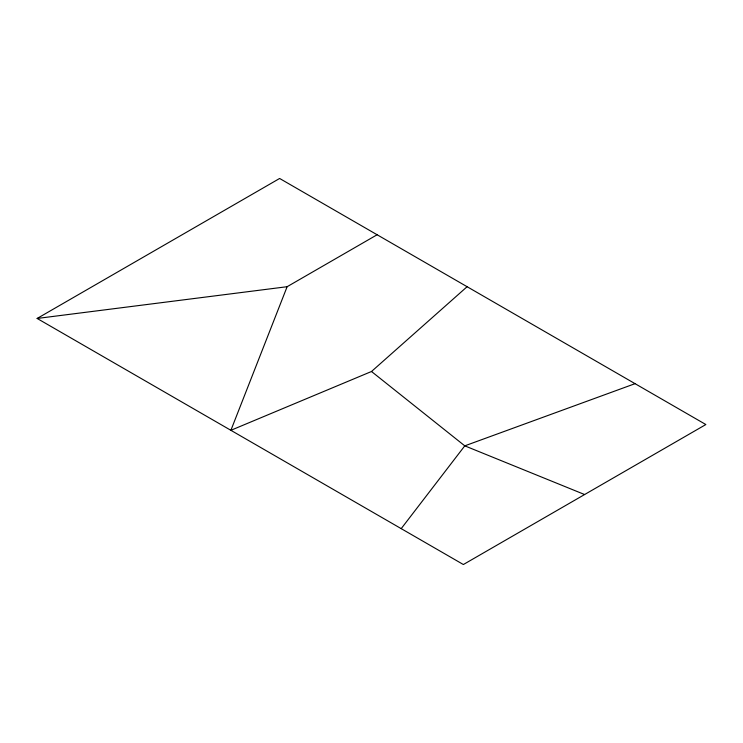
<?xml version="1.0" encoding="UTF-8"?>
<svg xmlns="http://www.w3.org/2000/svg" width="743" height="743" viewBox="0 0 743 743"><rect width="100%" height="100%" fill="white"/><g stroke="black" fill="none" stroke-linecap="round" stroke-linejoin="round"><path stroke-width="1.11" d="M377.128 234.751L287.132 286.705L230.887 430.308L371.5 371.5L467.115 286.705M401.201 528.644L464.784 445.846L635.051 383.667M37.15 318.459L279.628 178.469L705.85 424.541L463.372 564.531L37.15 318.459L287.132 286.705M584.611 494.541L464.784 445.846L371.5 371.5"/></g></svg>
